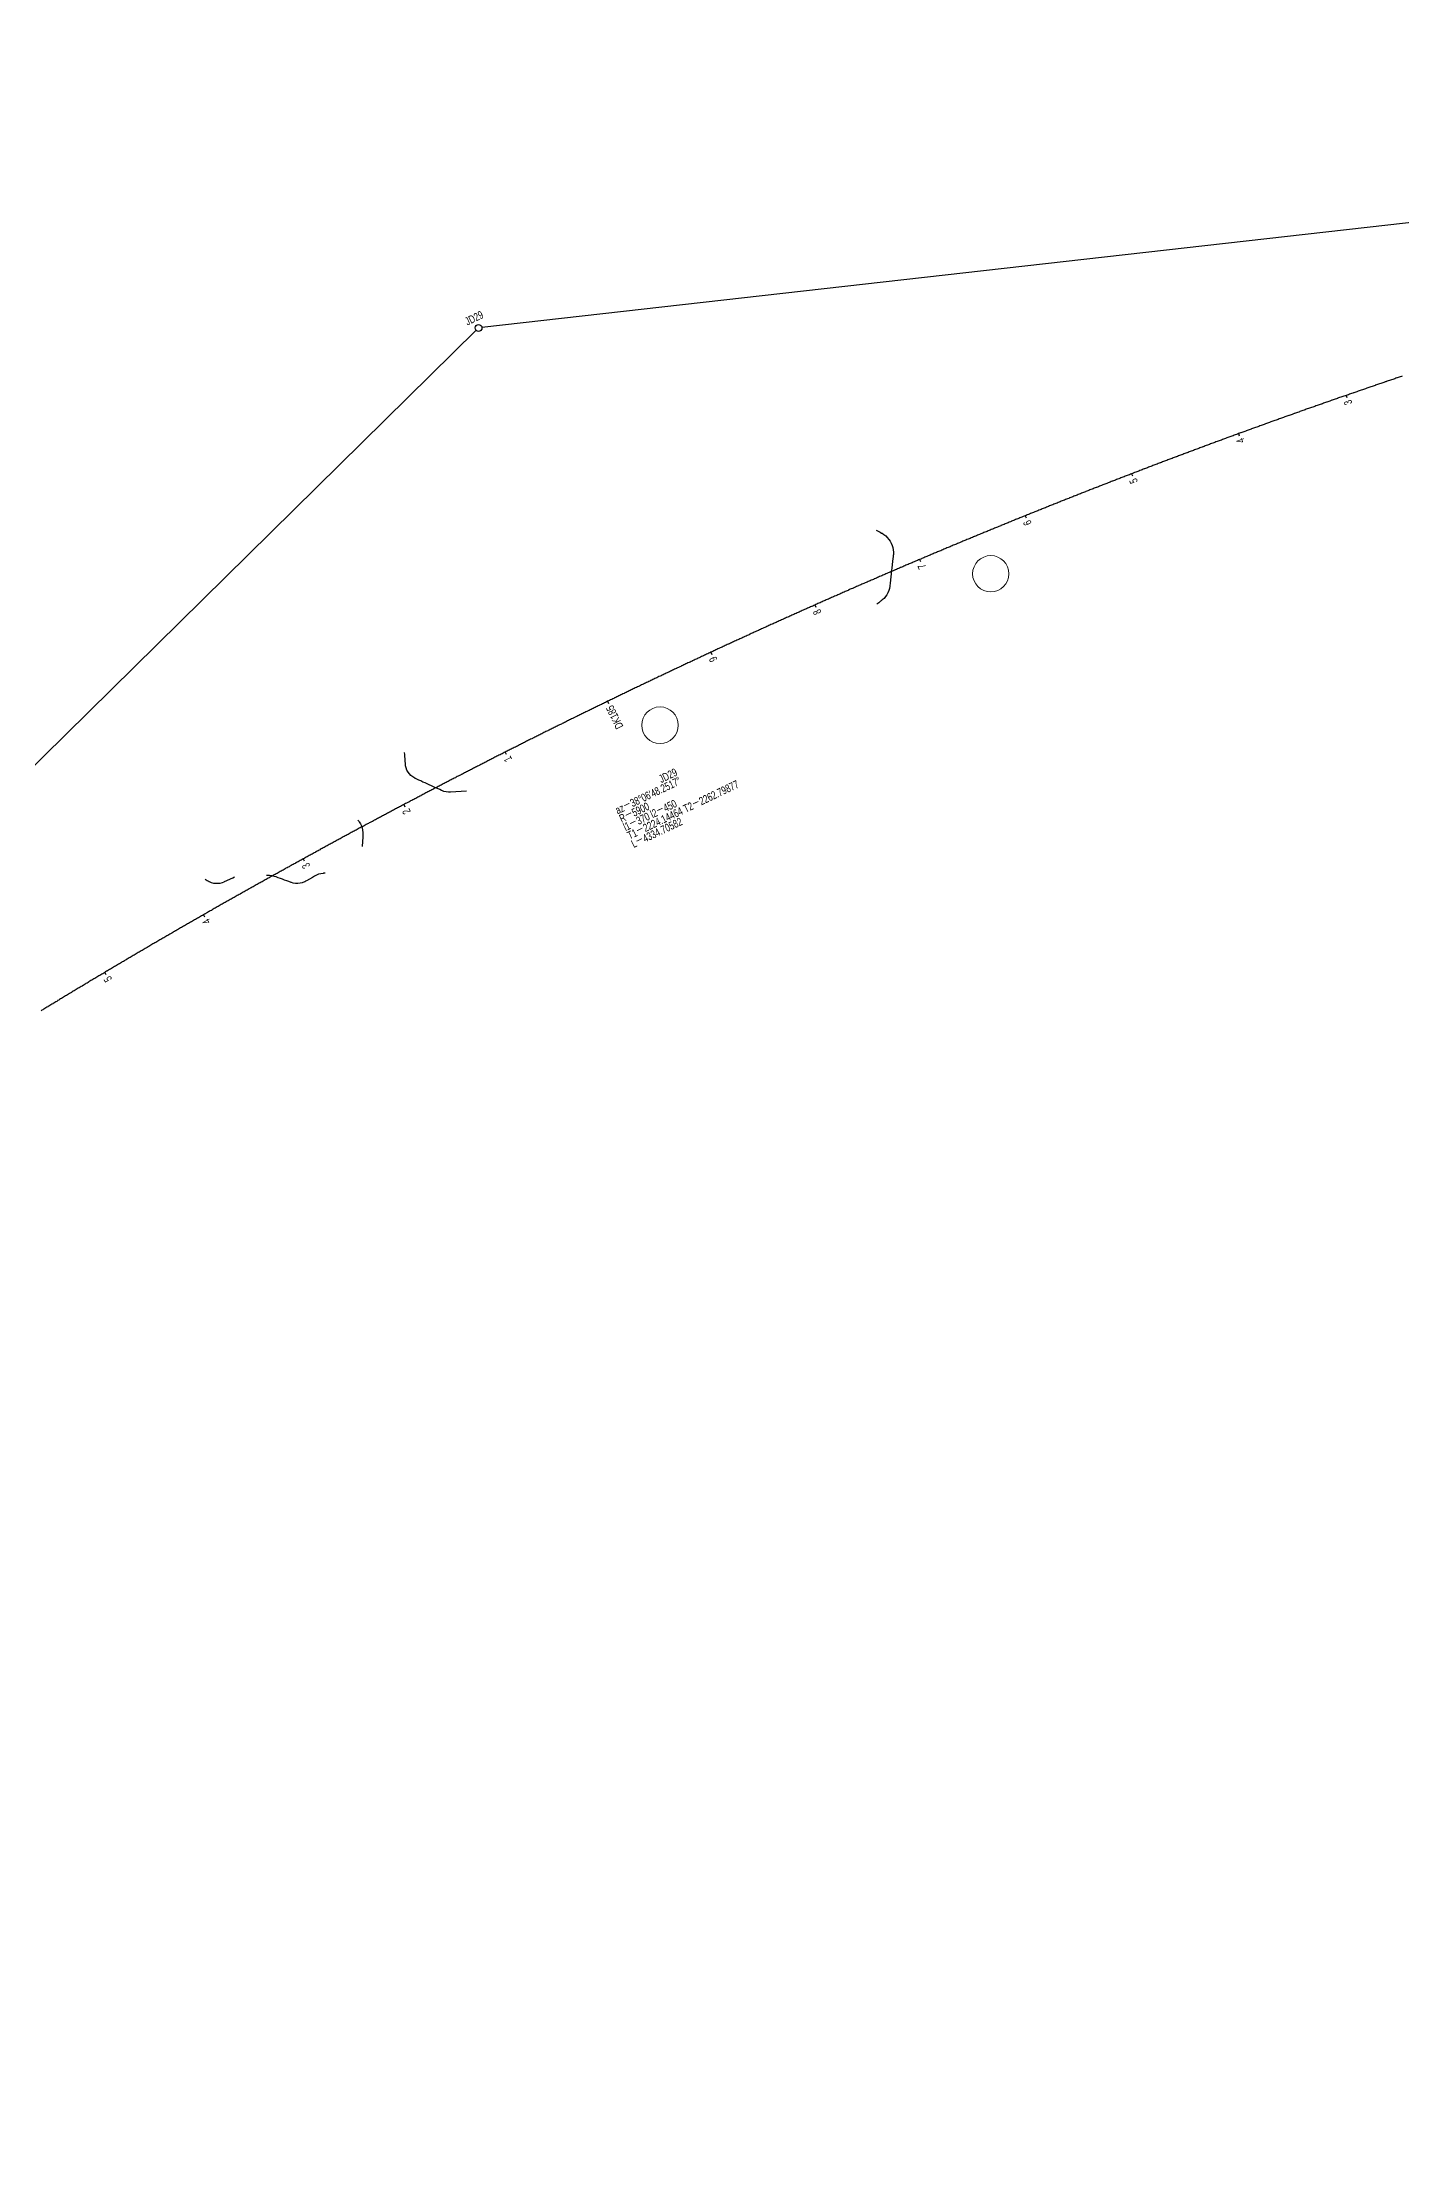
# Model space of a CAD drawing. Header units: millimetres. Extents: x 497834 to 621495, y 3353175 to 3430424.
# Drawn here: x 508692 to 509882, y 3361654 to 3363492 of the extents above; entities that cross this region are included whole.
import ezdxf

# ---------------------------------------------------------------- set-up
doc = ezdxf.new("R2010")
doc.units = ezdxf.units.MM
for name, color, linetype in [('DK改路中线', 7, 'Continuous'), ('dl6', 7, 'Continuous'), ('房屋圆', 7, 'Continuous'), ('沪乍杭打线-0.0-200.8段-施工系转设计系成果-2000坐标系-左线_中线_交点', 7, 'Continuous'), ('沪乍杭打线-0.0-200.8段-施工系转设计系成果-2000坐标系-左线_曲线资料', 7, 'Continuous'), ('沪乍杭打线-0.0-200.8段-施工系转设计系成果-2000坐标系-左线_里程', 7, 'Continuous')]:
    doc.layers.add(name, color=color, linetype=linetype)
doc.styles.add('PM_LC', font='slromans.shx', dxfattribs={"width": 0.75, "bigfont": 'hztxt.shx'})
doc.styles.add('PM_QX', font='slromans.shx', dxfattribs={"width": 0.75, "bigfont": 'hztxt.shx'})

msp = doc.modelspace()

# ---------------------------------------------------------------- linework, layer by layer
at = {"layer": 'DK改路中线', "color": 3, "linetype": 'Continuous', "ltscale": 2, "flags": 128}
for points in [[(509421.7, 3363065.4), (509423.5, 3363064.4), (509425.2, 3363063.5), (509426.6, 3363062.7, -0.301859), (509427, 3363062.5), (509428.6, 3363061.4), (509430.2, 3363060.2), (509431.6, 3363058.7), (509432.9, 3363057.2), (509434, 3363055.6), (509435, 3363053.8), (509435.7, 3363051.9), (509436.3, 3363050), (509436.7, 3363048.1), (509436.9, 3363046.1), (509436.9, 3363044.1), (509436.8, 3363043), (509436.7, 3363042.1), (509436.4, 3363040.1), (509436.2, 3363038.1), (509435.6, 3363032.1), (509435.3, 3363030.2), (509434.7, 3363024.2), (509434.5, 3363022.2), (509434, 3363018.2), (509433.9, 3363017, -0.204952), (509433.8, 3363016.2), (509433.4, 3363014.3), (509432.8, 3363012.4), (509432, 3363010.5), (509431.1, 3363008.8), (509429.9, 3363007.1), (509428.7, 3363005.6), (509427.2, 3363004.2), (509426.2, 3363003.3), (509425.7, 3363003), (509424.1, 3363001.7), (509422.5, 3363000.6)], [(509063.5, 3362836.8), (509049.5, 3362836.1), (509048.6, 3362836.1, -0.119952), (509047.5, 3362836.1), (509045.5, 3362836.3), (509043.6, 3362836.7), (509041.7, 3362837.4), (509041.6, 3362837.5), (509039.9, 3362838.3), (509038, 3362839.1), (509036.2, 3362839.9), (509034.4, 3362840.8), (509032.6, 3362841.6), (509030.8, 3362842.4), (509029, 3362843.3), (509027.1, 3362844.1), (509025.3, 3362844.9), (509023.5, 3362845.8), (509021.7, 3362846.6), (509019.9, 3362847.4), (509018.6, 3362848, -0.275178), (509018.1, 3362848.3), (509016.3, 3362849.3), (509014.8, 3362850.6), (509013.4, 3362852), (509012.2, 3362853.6), (509011.3, 3362855.4), (509010.5, 3362857.2), (509010.1, 3362859.2), (509009.9, 3362860.7), (509009.9, 3362861.2), (509009.7, 3362863.2), (509009.6, 3362865.2), (509009.5, 3362867.2), (509009.3, 3362869.1), (509009.2, 3362870.8)], [(508968.4, 3362811.7), (508968.7, 3362811.2, -0.178499), (508969.5, 3362810.1), (508970.5, 3362808.4), (508971.4, 3362806.6), (508972, 3362804.7), (508972.4, 3362802.7), (508972.7, 3362800.7), (508972.7, 3362798.7), (508972.7, 3362798), (508972.6, 3362796.7), (508972.1, 3362788.8), (508972.1, 3362788.6)], [(508834.6, 3362759.8), (508836.4, 3362758.8), (508837.6, 3362758.1, 0.241289), (508838.1, 3362757.8), (508840, 3362757), (508841.9, 3362756.5), (508843.9, 3362756.3), (508845.9, 3362756.3), (508847.9, 3362756.5), (508849.8, 3362757.1), (508851.2, 3362757.6), (508851.6, 3362757.8), (508858.9, 3362761.2), (508860.3, 3362761.9)], [(508939.8, 3362765.1), (508938.4, 3362765.1, 0.118922), (508937.8, 3362765), (508935.8, 3362764.7), (508933.9, 3362764.2), (508932, 3362763.4), (508931.6, 3362763.1), (508930.3, 3362762.4), (508928.6, 3362761.4), (508923.3, 3362758.4), (508922.6, 3362758.1, -0.217351), (508921.6, 3362757.5), (508919.7, 3362756.8), (508917.8, 3362756.3), (508915.8, 3362756.1), (508913.8, 3362756.2), (508911.8, 3362756.5), (508910.2, 3362757), (508909.9, 3362757.1), (508908, 3362757.8), (508906.1, 3362758.4), (508904.2, 3362759.1), (508902.4, 3362759.8), (508900.5, 3362760.4), (508898.6, 3362761.1), (508896.7, 3362761.8), (508895.2, 3362762.3, 0.094842), (508894.8, 3362762.4), (508892.9, 3362762.9), (508890.9, 3362763.1), (508889.6, 3362763.1), (508888.9, 3362763.1), (508888.4, 3362763.1)]]:
    msp.add_lwpolyline(points, format="xyb", dxfattribs=at)
at = {"layer": 'dl6', "color": 3, "linetype": 'Continuous', "ltscale": 2, "flags": 128}
msp.add_lwpolyline([(509882.2, 3363200), (509881.4, 3363199.7), (509880.4, 3363199.3), (509879.5, 3363199), (509878.5, 3363198.7), (509877.6, 3363198.4), (509877.5, 3363198.4), (509876.6, 3363198.1), (509875.7, 3363197.7), (509874.7, 3363197.4), (509873.8, 3363197.1), (509872.8, 3363196.8), (509872.8, 3363196.8), (509871.9, 3363196.5), (509870.9, 3363196.1), (509870, 3363195.8), (509869, 3363195.5), (509868.1, 3363195.2), (509868, 3363195.1), (509867.1, 3363194.9), (509866.2, 3363194.5), (509865.3, 3363194.2), (509864.3, 3363193.9), (509863.4, 3363193.6), (509863.3, 3363193.5), (509862.4, 3363193.2), (509861.5, 3363192.9), (509860.5, 3363192.6), (509859.6, 3363192.3), (509858.6, 3363192), (509858.6, 3363191.9), (509857.7, 3363191.6), (509856.7, 3363191.3), (509855.8, 3363191), (509854.8, 3363190.7), (509853.9, 3363190.3), (509853.8, 3363190.3), (509852.9, 3363190), (509852, 3363189.7), (509851.1, 3363189.4), (509850.1, 3363189), (509849.2, 3363188.7), (509849.1, 3363188.7), (509848.2, 3363188.4), (509847.3, 3363188.1), (509846.3, 3363187.7), (509845.4, 3363187.4), (509844.4, 3363187.1), (509844.4, 3363187.1), (509843.5, 3363186.8), (509842.5, 3363186.4), (509841.6, 3363186.1), (509840.7, 3363185.8), (509839.7, 3363185.5), (509839.6, 3363185.4), (509838.8, 3363185.1), (509837.8, 3363184.8), (509836.9, 3363184.5), (509835.9, 3363184.2), (509835, 3363183.8), (509834.9, 3363183.8), (509834, 3363183.5), (509833.1, 3363183.2), (509832.1, 3363182.8), (509831.2, 3363182.5), (509830.3, 3363182.2), (509830.2, 3363182.2), (509829.3, 3363181.9), (509828.4, 3363181.5), (509827.4, 3363181.2), (509826.5, 3363180.9), (509825.5, 3363180.6), (509825.5, 3363180.5), (509824.6, 3363180.2), (509823.6, 3363179.9), (509822.7, 3363179.6), (509821.8, 3363179.2), (509820.8, 3363178.9), (509820.7, 3363178.9), (509819.9, 3363178.6), (509818.9, 3363178.2), (509818, 3363177.9), (509817, 3363177.6), (509816.1, 3363177.3), (509816, 3363177.2), (509815.1, 3363176.9), (509814.2, 3363176.6), (509813.3, 3363176.3), (509812.3, 3363175.9), (509811.4, 3363175.6), (509811.3, 3363175.6), (509810.4, 3363175.3), (509809.5, 3363174.9), (509808.5, 3363174.6), (509807.6, 3363174.3), (509806.7, 3363173.9), (509806.6, 3363173.9), (509805.7, 3363173.6), (509804.8, 3363173.3), (509803.8, 3363173), (509802.9, 3363172.6), (509801.9, 3363172.3), (509801.9, 3363172.3), (509801, 3363172), (509800.1, 3363171.6), (509799.1, 3363171.3), (509798.2, 3363171), (509797.2, 3363170.6), (509797.2, 3363170.6), (509796.3, 3363170.3), (509795.3, 3363170), (509794.4, 3363169.6), (509793.5, 3363169.3), (509792.5, 3363169), (509792.4, 3363168.9), (509791.6, 3363168.6), (509790.6, 3363168.3), (509789.7, 3363168), (509788.7, 3363167.6), (509787.8, 3363167.3), (509787.7, 3363167.3), (509786.9, 3363166.9), (509785.9, 3363166.6), (509785, 3363166.3), (509784, 3363165.9), (509783.1, 3363165.6), (509783, 3363165.6), (509782.1, 3363165.3), (509781.2, 3363164.9), (509780.3, 3363164.6), (509779.3, 3363164.3), (509778.4, 3363163.9), (509778.3, 3363163.9), (509777.4, 3363163.6), (509776.5, 3363163.3), (509775.6, 3363162.9), (509774.6, 3363162.6), (509773.7, 3363162.2), (509773.6, 3363162.2), (509772.7, 3363161.9), (509771.8, 3363161.6), (509770.8, 3363161.2), (509769.9, 3363160.9), (509769, 3363160.6), (509768.9, 3363160.5), (509768, 3363160.2), (509767.1, 3363159.9), (509766.1, 3363159.5), (509765.2, 3363159.2), (509764.3, 3363158.9), (509764.2, 3363158.8), (509763.3, 3363158.5), (509762.4, 3363158.2), (509761.4, 3363157.8), (509760.5, 3363157.5), (509759.6, 3363157.2), (509759.5, 3363157.1), (509758.6, 3363156.8), (509757.7, 3363156.5), (509756.7, 3363156.1), (509755.8, 3363155.8), (509754.9, 3363155.5), (509754.8, 3363155.4), (509753.9, 3363155.1), (509753, 3363154.8), (509752, 3363154.4), (509751.1, 3363154.1), (509750.2, 3363153.8), (509750.1, 3363153.7), (509749.2, 3363153.4), (509748.3, 3363153.1), (509747.3, 3363152.7), (509746.4, 3363152.4), (509745.5, 3363152.1), (509745.4, 3363152), (509744.5, 3363151.7), (509743.6, 3363151.4), (509742.6, 3363151), (509741.7, 3363150.7), (509740.8, 3363150.3), (509740.7, 3363150.3), (509739.8, 3363150), (509738.9, 3363149.7), (509737.9, 3363149.3), (509737, 3363149), (509736.1, 3363148.6), (509736, 3363148.6), (509735.1, 3363148.3), (509734.2, 3363147.9), (509733.2, 3363147.6), (509732.3, 3363147.2), (509731.4, 3363146.9), (509731.3, 3363146.9), (509730.4, 3363146.6), (509729.5, 3363146.2), (509728.6, 3363145.9), (509727.6, 3363145.5), (509726.7, 3363145.2), (509726.6, 3363145.2), (509725.7, 3363144.8), (509724.8, 3363144.5), (509723.9, 3363144.1), (509722.9, 3363143.8), (509722, 3363143.4), (509721.9, 3363143.4), (509721, 3363143.1), (509720.1, 3363142.8), (509719.2, 3363142.4), (509718.2, 3363142.1), (509717.3, 3363141.7), (509717.2, 3363141.7), (509716.4, 3363141.4), (509715.4, 3363141), (509714.5, 3363140.7), (509713.5, 3363140.3), (509712.6, 3363140), (509712.5, 3363140), (509711.7, 3363139.6), (509710.7, 3363139.3), (509709.8, 3363138.9), (509708.9, 3363138.6), (509707.9, 3363138.2), (509707.8, 3363138.2), (509707, 3363137.9), (509706, 3363137.5), (509705.1, 3363137.2), (509704.2, 3363136.8), (509703.2, 3363136.5), (509703.2, 3363136.5), (509702.3, 3363136.1), (509701.4, 3363135.8), (509700.4, 3363135.4), (509699.5, 3363135.1), (509698.5, 3363134.7), (509698.5, 3363134.7), (509697.6, 3363134.4), (509696.7, 3363134), (509695.7, 3363133.7), (509694.8, 3363133.3), (509693.9, 3363133), (509693.8, 3363133), (509692.9, 3363132.6), (509692, 3363132.3), (509691.1, 3363131.9), (509690.1, 3363131.6), (509689.2, 3363131.2), (509689.1, 3363131.2), (509688.2, 3363130.9), (509687.3, 3363130.5), (509686.4, 3363130.2), (509685.4, 3363129.8), (509684.5, 3363129.5), (509684.4, 3363129.5), (509683.6, 3363129.1), (509682.6, 3363128.8), (509681.7, 3363128.4), (509680.8, 3363128.1), (509679.8, 3363127.7), (509679.8, 3363127.7), (509678.9, 3363127.4), (509678, 3363127), (509677, 3363126.7), (509676.1, 3363126.3), (509675.1, 3363125.9), (509675.1, 3363125.9), (509674.2, 3363125.6), (509673.3, 3363125.2), (509672.3, 3363124.9), (509671.4, 3363124.5), (509670.5, 3363124.2), (509670.4, 3363124.1), (509669.5, 3363123.8), (509668.6, 3363123.5), (509667.7, 3363123.1), (509666.7, 3363122.8), (509665.8, 3363122.4), (509665.7, 3363122.4), (509664.9, 3363122), (509663.9, 3363121.7), (509663, 3363121.3), (509662.1, 3363121), (509661.1, 3363120.6), (509661.1, 3363120.6), (509660.2, 3363120.3), (509659.3, 3363119.9), (509658.3, 3363119.5), (509657.4, 3363119.2), (509656.5, 3363118.8), (509656.4, 3363118.8), (509655.5, 3363118.5), (509654.6, 3363118.1), (509653.7, 3363117.8), (509652.7, 3363117.4), (509651.8, 3363117), (509651.7, 3363117), (509650.8, 3363116.7), (509649.9, 3363116.3), (509649, 3363116), (509648, 3363115.6), (509647.1, 3363115.3), (509647, 3363115.2), (509646.2, 3363114.9), (509645.2, 3363114.5), (509644.3, 3363114.2), (509643.4, 3363113.8), (509642.4, 3363113.5), (509642.4, 3363113.4), (509641.5, 3363113.1), (509640.6, 3363112.7), (509639.6, 3363112.4), (509638.7, 3363112), (509637.8, 3363111.7), (509637.7, 3363111.6), (509636.9, 3363111.3), (509635.9, 3363110.9), (509635, 3363110.6), (509634.1, 3363110.2), (509633.1, 3363109.9), (509633.1, 3363109.8), (509632.2, 3363109.5), (509631.3, 3363109.1), (509630.3, 3363108.8), (509629.4, 3363108.4), (509628.5, 3363108), (509628.4, 3363108), (509627.5, 3363107.7), (509626.6, 3363107.3), (509625.7, 3363107), (509624.7, 3363106.6), (509623.8, 3363106.2), (509623.7, 3363106.2), (509622.9, 3363105.9), (509621.9, 3363105.5), (509621, 3363105.1), (509620.1, 3363104.8), (509619.1, 3363104.4), (509619.1, 3363104.4), (509618.2, 3363104.1), (509617.3, 3363103.7), (509616.3, 3363103.3), (509615.4, 3363103), (509614.5, 3363102.6), (509614.4, 3363102.6), (509613.6, 3363102.2), (509612.6, 3363101.9), (509611.7, 3363101.5), (509610.8, 3363101.1), (509609.8, 3363100.8), (509609.8, 3363100.8), (509608.9, 3363100.4), (509608, 3363100), (509607, 3363099.7), (509606.1, 3363099.3), (509605.2, 3363099), (509605.1, 3363098.9), (509604.2, 3363098.6), (509603.3, 3363098.2), (509602.4, 3363097.9), (509601.5, 3363097.5), (509600.5, 3363097.1), (509600.5, 3363097.1), (509599.6, 3363096.8), (509598.7, 3363096.4), (509597.7, 3363096), (509596.8, 3363095.7), (509595.9, 3363095.3), (509595.8, 3363095.3), (509594.9, 3363094.9), (509594, 3363094.5), (509593.1, 3363094.2), (509592.1, 3363093.8), (509591.2, 3363093.4), (509591.1, 3363093.4), (509590.3, 3363093.1), (509589.4, 3363092.7), (509588.4, 3363092.3), (509587.5, 3363092), (509586.6, 3363091.6), (509586.5, 3363091.6), (509585.6, 3363091.2), (509584.7, 3363090.9), (509583.8, 3363090.5), (509582.9, 3363090.1), (509581.9, 3363089.8), (509581.9, 3363089.7), (509581, 3363089.4), (509580.1, 3363089), (509579.1, 3363088.6), (509578.2, 3363088.3), (509577.3, 3363087.9), (509577.2, 3363087.9), (509576.4, 3363087.5), (509575.4, 3363087.2), (509574.5, 3363086.8), (509573.6, 3363086.4), (509572.6, 3363086), (509572.6, 3363086), (509571.7, 3363085.7), (509570.8, 3363085.3), (509569.9, 3363084.9), (509568.9, 3363084.6), (509568, 3363084.2), (509567.9, 3363084.2), (509567.1, 3363083.8), (509566.1, 3363083.4), (509565.2, 3363083.1), (509564.3, 3363082.7), (509563.4, 3363082.3), (509563.3, 3363082.3), (509562.4, 3363082), (509561.5, 3363081.6), (509560.6, 3363081.2), (509559.6, 3363080.8), (509558.7, 3363080.5), (509558.6, 3363080.4), (509557.8, 3363080.1), (509556.9, 3363079.7), (509555.9, 3363079.3), (509555, 3363079), (509554.1, 3363078.6), (509554, 3363078.6), (509553.2, 3363078.2), (509552.2, 3363077.8), (509551.3, 3363077.5), (509550.4, 3363077.1), (509549.4, 3363076.7), (509549.4, 3363076.7), (509548.5, 3363076.3), (509547.6, 3363076), (509546.7, 3363075.6), (509545.7, 3363075.2), (509544.8, 3363074.8), (509544.7, 3363074.8), (509543.9, 3363074.5), (509543, 3363074.1), (509542, 3363073.7), (509541.1, 3363073.3), (509540.2, 3363073), (509540.1, 3363072.9), (509539.3, 3363072.6), (509538.3, 3363072.2), (509537.4, 3363071.8), (509536.5, 3363071.4), (509535.5, 3363071.1), (509535.5, 3363071), (509534.6, 3363070.7), (509533.7, 3363070.3), (509532.8, 3363069.9), (509531.8, 3363069.6), (509530.9, 3363069.2), (509530.9, 3363069.1), (509530, 3363068.8), (509529.1, 3363068.4), (509528.1, 3363068), (509527.2, 3363067.7), (509526.3, 3363067.3), (509526.2, 3363067.3), (509525.4, 3363066.9), (509524.4, 3363066.5), (509523.5, 3363066.1), (509522.6, 3363065.8), (509521.7, 3363065.4), (509521.6, 3363065.4), (509520.7, 3363065), (509519.8, 3363064.6), (509518.9, 3363064.2), (509518, 3363063.9), (509517, 3363063.5), (509517, 3363063.5), (509516.1, 3363063.1), (509515.2, 3363062.7), (509514.3, 3363062.3), (509513.3, 3363062), (509512.4, 3363061.6), (509512.4, 3363061.5), (509511.5, 3363061.2), (509510.6, 3363060.8), (509509.6, 3363060.4), (509508.7, 3363060), (509507.8, 3363059.7), (509507.7, 3363059.6), (509506.9, 3363059.3), (509506, 3363058.9), (509505, 3363058.5), (509504.1, 3363058.1), (509503.2, 3363057.8), (509503.1, 3363057.7), (509502.3, 3363057.4), (509501.3, 3363057), (509500.4, 3363056.6), (509499.5, 3363056.2), (509498.6, 3363055.8), (509498.5, 3363055.8), (509497.6, 3363055.5), (509496.7, 3363055.1), (509495.8, 3363054.7), (509494.9, 3363054.3), (509493.9, 3363053.9), (509493.9, 3363053.9), (509493, 3363053.5), (509492.1, 3363053.1), (509491.2, 3363052.8), (509490.3, 3363052.4), (509489.3, 3363052), (509489.3, 3363052), (509488.4, 3363051.6), (509487.5, 3363051.2), (509486.6, 3363050.8), (509485.6, 3363050.4), (509484.7, 3363050.1), (509484.7, 3363050), (509483.8, 3363049.7), (509482.9, 3363049.3), (509482, 3363048.9), (509481, 3363048.5), (509480.1, 3363048.1), (509480, 3363048.1), (509479.2, 3363047.7), (509478.3, 3363047.3), (509477.3, 3363047), (509476.4, 3363046.6), (509475.5, 3363046.2), (509475.4, 3363046.2), (509474.6, 3363045.8), (509473.7, 3363045.4), (509472.7, 3363045), (509471.8, 3363044.6), (509470.9, 3363044.2), (509470.8, 3363044.2), (509470, 3363043.9), (509469, 3363043.5), (509468.1, 3363043.1), (509467.2, 3363042.7), (509466.3, 3363042.3), (509466.2, 3363042.3), (509465.4, 3363041.9), (509464.4, 3363041.5), (509463.5, 3363041.1), (509462.6, 3363040.7), (509461.7, 3363040.4), (509461.6, 3363040.3), (509460.8, 3363040), (509459.8, 3363039.6), (509458.9, 3363039.2), (509458, 3363038.8), (509457.1, 3363038.4), (509457, 3363038.4), (509456.2, 3363038), (509455.2, 3363037.6), (509454.3, 3363037.2), (509453.4, 3363036.8), (509452.5, 3363036.4), (509452.4, 3363036.4), (509451.6, 3363036.1), (509450.6, 3363035.7), (509449.7, 3363035.3), (509448.8, 3363034.9), (509447.9, 3363034.5), (509447.8, 3363034.5), (509447, 3363034.1), (509446, 3363033.7), (509445.1, 3363033.3), (509444.2, 3363032.9), (509443.3, 3363032.5), (509443.2, 3363032.5), (509442.4, 3363032.1), (509441.4, 3363031.7), (509440.5, 3363031.3), (509439.6, 3363030.9), (509438.7, 3363030.5), (509438.6, 3363030.5), (509437.8, 3363030.2), (509436.8, 3363029.8), (509435.9, 3363029.4), (509435, 3363029), (509434.1, 3363028.6), (509434, 3363028.5), (509433.2, 3363028.2), (509432.3, 3363027.8), (509431.3, 3363027.4), (509430.4, 3363027), (509429.5, 3363026.6), (509429.4, 3363026.6), (509428.6, 3363026.2), (509427.7, 3363025.8), (509426.7, 3363025.4), (509425.8, 3363025), (509424.9, 3363024.6), (509424.8, 3363024.6), (509424, 3363024.2), (509423.1, 3363023.8), (509422.2, 3363023.4), (509421.2, 3363023), (509420.3, 3363022.6), (509420.2, 3363022.6), (509419.4, 3363022.2), (509418.5, 3363021.8), (509417.6, 3363021.4), (509416.6, 3363021), (509415.7, 3363020.6), (509415.7, 3363020.6), (509414.8, 3363020.2), (509413.9, 3363019.9), (509413, 3363019.5), (509412.1, 3363019.1), (509411.1, 3363018.7), (509411.1, 3363018.6), (509410.2, 3363018.3), (509409.3, 3363017.9), (509408.4, 3363017.5), (509407.5, 3363017.1), (509406.6, 3363016.7), (509406.5, 3363016.6), (509405.6, 3363016.3), (509404.7, 3363015.9), (509403.8, 3363015.5), (509402.9, 3363015.1), (509402, 3363014.7), (509401.9, 3363014.6), (509401.1, 3363014.3), (509400.1, 3363013.9), (509399.2, 3363013.5), (509398.3, 3363013.1), (509397.4, 3363012.7), (509397.3, 3363012.6), (509396.5, 3363012.3), (509395.6, 3363011.9), (509394.6, 3363011.5), (509393.7, 3363011.1), (509392.8, 3363010.6), (509392.7, 3363010.6), (509391.9, 3363010.2), (509391, 3363009.8), (509390.1, 3363009.4), (509389.2, 3363009), (509388.2, 3363008.6), (509388.2, 3363008.6), (509387.3, 3363008.2), (509386.4, 3363007.8), (509385.5, 3363007.4), (509384.6, 3363007), (509383.7, 3363006.6), (509383.6, 3363006.6), (509382.7, 3363006.2), (509381.8, 3363005.8), (509380.9, 3363005.4), (509380, 3363005), (509379.1, 3363004.6), (509379, 3363004.6), (509378.2, 3363004.2), (509377.3, 3363003.8), (509376.3, 3363003.4), (509375.4, 3363003), (509374.5, 3363002.6), (509374.4, 3363002.6), (509373.6, 3363002.2), (509372.7, 3363001.8), (509371.8, 3363001.4), (509370.9, 3363001), (509369.9, 3363000.6), (509369.9, 3363000.5), (509369, 3363000.1), (509368.1, 3362999.7), (509367.2, 3362999.3), (509366.3, 3362998.9), (509365.4, 3362998.5), (509365.3, 3362998.5), (509364.5, 3362998.1), (509363.5, 3362997.7), (509362.6, 3362997.3), (509361.7, 3362996.9), (509360.8, 3362996.5), (509360.7, 3362996.5), (509359.9, 3362996.1), (509359, 3362995.7), (509358.1, 3362995.3), (509357.2, 3362994.9), (509356.2, 3362994.5), (509356.2, 3362994.4), (509355.3, 3362994), (509354.4, 3362993.6), (509353.5, 3362993.2), (509352.6, 3362992.8), (509351.7, 3362992.4), (509351.6, 3362992.4), (509350.8, 3362992), (509349.9, 3362991.6), (509348.9, 3362991.2), (509348, 3362990.8), (509347.1, 3362990.4), (509347, 3362990.3), (509346.2, 3362990), (509345.3, 3362989.5), (509344.4, 3362989.1), (509343.5, 3362988.7), (509342.6, 3362988.3), (509342.5, 3362988.3), (509341.6, 3362987.9), (509340.7, 3362987.5), (509339.8, 3362987.1), (509338.9, 3362986.7), (509338, 3362986.3), (509337.9, 3362986.2), (509337.1, 3362985.8), (509336.2, 3362985.4), (509335.3, 3362985), (509334.3, 3362984.6), (509333.4, 3362984.2), (509333.4, 3362984.2), (509332.5, 3362983.8), (509331.6, 3362983.4), (509330.7, 3362983), (509329.8, 3362982.6), (509328.9, 3362982.1), (509328.8, 3362982.1), (509328, 3362981.7), (509327.1, 3362981.3), (509326.2, 3362980.9), (509325.2, 3362980.5), (509324.3, 3362980.1), (509324.3, 3362980), (509323.4, 3362979.7), (509322.5, 3362979.2), (509321.6, 3362978.8), (509320.7, 3362978.4), (509319.8, 3362978), (509319.7, 3362978), (509318.9, 3362977.6), (509318, 3362977.2), (509317, 3362976.8), (509316.1, 3362976.3), (509315.2, 3362975.9), (509315.2, 3362975.9), (509314.3, 3362975.5), (509313.4, 3362975.1), (509312.5, 3362974.7), (509311.6, 3362974.3), (509310.7, 3362973.9), (509310.6, 3362973.8), (509309.8, 3362973.4), (509308.9, 3362973), (509308, 3362972.6), (509307, 3362972.2), (509306.1, 3362971.8), (509306.1, 3362971.7), (509305.2, 3362971.4), (509304.3, 3362970.9), (509303.4, 3362970.5), (509302.5, 3362970.1), (509301.6, 3362969.7), (509301.5, 3362969.7), (509300.7, 3362969.3), (509299.8, 3362968.9), (509298.9, 3362968.4), (509298, 3362968), (509297, 3362967.6), (509297, 3362967.6), (509296.1, 3362967.2), (509295.2, 3362966.8), (509294.3, 3362966.3), (509293.4, 3362965.9), (509292.5, 3362965.5), (509292.4, 3362965.5), (509291.6, 3362965.1), (509290.7, 3362964.7), (509289.8, 3362964.3), (509288.9, 3362963.8), (509288, 3362963.4), (509287.9, 3362963.4), (509287.1, 3362963), (509286.2, 3362962.6), (509285.2, 3362962.2), (509284.3, 3362961.7), (509283.4, 3362961.3), (509283.4, 3362961.3), (509282.5, 3362960.9), (509281.6, 3362960.5), (509280.7, 3362960), (509279.8, 3362959.6), (509278.9, 3362959.2), (509278.8, 3362959.2), (509278, 3362958.8), (509277.1, 3362958.4), (509276.2, 3362957.9), (509275.3, 3362957.5), (509274.4, 3362957.1), (509274.3, 3362957.1), (509273.5, 3362956.7), (509272.5, 3362956.3), (509271.6, 3362955.8), (509270.7, 3362955.4), (509269.8, 3362955), (509269.8, 3362955), (509268.9, 3362954.6), (509268, 3362954.1), (509267.1, 3362953.7), (509266.2, 3362953.3), (509265.3, 3362952.9), (509265.2, 3362952.8), (509264.4, 3362952.4), (509263.5, 3362952), (509262.6, 3362951.6), (509261.7, 3362951.2), (509260.8, 3362950.8), (509260.7, 3362950.7), (509259.9, 3362950.3), (509259, 3362949.9), (509258.1, 3362949.5), (509257.1, 3362949.1), (509256.2, 3362948.6), (509256.2, 3362948.6), (509255.3, 3362948.2), (509254.4, 3362947.8), (509253.5, 3362947.4), (509252.6, 3362946.9), (509251.7, 3362946.5), (509251.6, 3362946.5), (509250.8, 3362946.1), (509249.9, 3362945.7), (509249, 3362945.2), (509248.1, 3362944.8), (509247.2, 3362944.4), (509247.1, 3362944.3), (509246.3, 3362943.9), (509245.4, 3362943.5), (509244.5, 3362943.1), (509243.6, 3362942.7), (509242.7, 3362942.2), (509242.6, 3362942.2), (509241.8, 3362941.8), (509240.9, 3362941.4), (509240, 3362941), (509239.1, 3362940.5), (509238.2, 3362940.1), (509238.1, 3362940.1), (509237.2, 3362939.7), (509236.3, 3362939.2), (509235.4, 3362938.8), (509234.5, 3362938.4), (509233.6, 3362938), (509233.6, 3362937.9), (509232.7, 3362937.5), (509231.8, 3362937.1), (509230.9, 3362936.7), (509230, 3362936.2), (509229.1, 3362935.8), (509229, 3362935.8), (509228.2, 3362935.4), (509227.3, 3362935), (509226.4, 3362934.5), (509225.5, 3362934.1), (509224.6, 3362933.7), (509224.5, 3362933.6), (509223.7, 3362933.2), (509222.8, 3362932.8), (509221.9, 3362932.4), (509221, 3362931.9), (509220.1, 3362931.5), (509220, 3362931.5), (509219.2, 3362931.1), (509218.3, 3362930.6), (509217.4, 3362930.2), (509216.5, 3362929.8), (509215.6, 3362929.4), (509215.5, 3362929.3), (509214.7, 3362928.9), (509213.8, 3362928.5), (509212.9, 3362928.1), (509212, 3362927.6), (509211.1, 3362927.2), (509211, 3362927.2), (509210.2, 3362926.8), (509209.3, 3362926.3), (509208.4, 3362925.9), (509207.5, 3362925.5), (509206.6, 3362925), (509206.5, 3362925), (509205.7, 3362924.6), (509204.8, 3362924.2), (509203.9, 3362923.7), (509203, 3362923.3), (509202.1, 3362922.9), (509202, 3362922.8), (509201.2, 3362922.4), (509200.3, 3362922), (509199.4, 3362921.6), (509198.5, 3362921.1), (509197.6, 3362920.7), (509197.5, 3362920.6), (509196.7, 3362920.2), (509195.8, 3362919.8), (509194.9, 3362919.4), (509194, 3362918.9), (509193.1, 3362918.5), (509193, 3362918.5), (509192.2, 3362918.1), (509191.3, 3362917.6), (509190.4, 3362917.2), (509189.5, 3362916.8), (509188.6, 3362916.3), (509188.5, 3362916.3), (509187.7, 3362915.9), (509186.8, 3362915.5), (509185.9, 3362915), (509185, 3362914.6), (509184.1, 3362914.1), (509184, 3362914.1), (509183.2, 3362913.7), (509182.3, 3362913.3), (509181.4, 3362912.8), (509180.5, 3362912.4), (509179.6, 3362912), (509179.5, 3362911.9), (509178.7, 3362911.5), (509177.8, 3362911.1), (509176.9, 3362910.6), (509176, 3362910.2), (509175.1, 3362909.8), (509175, 3362909.7), (509174.2, 3362909.3), (509173.3, 3362908.9), (509172.4, 3362908.4), (509171.5, 3362908), (509170.6, 3362907.6), (509170.5, 3362907.5), (509169.7, 3362907.1), (509168.8, 3362906.7), (509167.9, 3362906.2), (509167, 3362905.8), (509166.1, 3362905.4), (509166, 3362905.3), (509165.2, 3362904.9), (509164.3, 3362904.5), (509163.4, 3362904), (509162.5, 3362903.6), (509161.6, 3362903.2), (509161.5, 3362903.1), (509160.7, 3362902.7), (509159.8, 3362902.3), (509158.9, 3362901.8), (509158, 3362901.4), (509157.1, 3362901), (509157, 3362900.9), (509156.2, 3362900.5), (509155.3, 3362900.1), (509154.4, 3362899.6), (509153.5, 3362899.2), (509152.6, 3362898.7), (509152.6, 3362898.7), (509151.7, 3362898.3), (509150.8, 3362897.9), (509149.9, 3362897.4), (509149, 3362897), (509148.1, 3362896.5), (509148.1, 3362896.5), (509147.2, 3362896.1), (509146.4, 3362895.6), (509145.5, 3362895.2), (509144.6, 3362894.8), (509143.7, 3362894.3), (509143.6, 3362894.3), (509142.8, 3362893.9), (509141.9, 3362893.4), (509141, 3362893), (509140.1, 3362892.5), (509139.2, 3362892.1), (509139.1, 3362892.1), (509138.3, 3362891.6), (509137.4, 3362891.2), (509136.5, 3362890.8), (509135.6, 3362890.3), (509134.7, 3362889.9), (509134.6, 3362889.8), (509133.8, 3362889.4), (509132.9, 3362889), (509132, 3362888.5), (509131.1, 3362888.1), (509130.2, 3362887.6), (509130.2, 3362887.6), (509129.3, 3362887.2), (509128.4, 3362886.7), (509127.5, 3362886.3), (509126.7, 3362885.8), (509125.8, 3362885.4), (509125.7, 3362885.4), (509124.9, 3362885), (509124, 3362884.5), (509123.1, 3362884.1), (509122.2, 3362883.6), (509121.3, 3362883.2), (509121.2, 3362883.1), (509120.4, 3362882.7), (509119.5, 3362882.3), (509118.6, 3362881.8), (509117.7, 3362881.4), (509116.8, 3362880.9), (509116.8, 3362880.9), (509115.9, 3362880.5), (509115, 3362880), (509114.1, 3362879.6), (509113.2, 3362879.1), (509112.3, 3362878.7), (509112.3, 3362878.6), (509111.5, 3362878.2), (509110.6, 3362877.8), (509109.7, 3362877.3), (509108.8, 3362876.9), (509107.9, 3362876.4), (509107.8, 3362876.4), (509107, 3362876), (509106.1, 3362875.5), (509105.2, 3362875.1), (509104.3, 3362874.6), (509103.4, 3362874.2), (509103.4, 3362874.1), (509102.5, 3362873.7), (509101.6, 3362873.3), (509100.7, 3362872.8), (509099.9, 3362872.4), (509099, 3362871.9), (509098.9, 3362871.9), (509098.1, 3362871.5), (509097.2, 3362871), (509096.3, 3362870.6), (509095.4, 3362870.1), (509094.5, 3362869.7), (509094.4, 3362869.6), (509093.6, 3362869.2), (509092.7, 3362868.7), (509091.8, 3362868.3), (509090.9, 3362867.8), (509090, 3362867.4), (509090, 3362867.4), (509089.1, 3362866.9), (509088.3, 3362866.5), (509087.4, 3362866), (509086.5, 3362865.6), (509085.6, 3362865.1), (509085.5, 3362865.1), (509084.7, 3362864.7), (509083.8, 3362864.2), (509082.9, 3362863.8), (509082, 3362863.3), (509081.1, 3362862.9), (509081.1, 3362862.8), (509080.2, 3362862.4), (509079.3, 3362861.9), (509078.5, 3362861.5), (509077.6, 3362861), (509076.7, 3362860.6), (509076.6, 3362860.5), (509075.8, 3362860.1), (509074.9, 3362859.7), (509074, 3362859.2), (509073.1, 3362858.8), (509072.2, 3362858.3), (509072.2, 3362858.3), (509071.3, 3362857.8), (509070.4, 3362857.4), (509069.6, 3362856.9), (509068.7, 3362856.5), (509067.8, 3362856), (509067.7, 3362856), (509066.9, 3362855.6), (509066, 3362855.1), (509065.1, 3362854.6), (509064.2, 3362854.2), (509063.3, 3362853.7), (509063.3, 3362853.7), (509062.4, 3362853.3), (509061.6, 3362852.8), (509060.7, 3362852.4), (509059.8, 3362851.9), (509058.9, 3362851.4), (509058.8, 3362851.4), (509058, 3362851), (509057.1, 3362850.5), (509056.2, 3362850.1), (509055.3, 3362849.6), (509054.4, 3362849.1), (509054.4, 3362849.1), (509053.6, 3362848.7), (509052.7, 3362848.2), (509051.8, 3362847.8), (509050.9, 3362847.3), (509050, 3362846.8), (509049.9, 3362846.8), (509049.1, 3362846.4), (509048.2, 3362845.9), (509047.3, 3362845.5), (509046.5, 3362845), (509045.6, 3362844.5), (509045.5, 3362844.5), (509044.7, 3362844.1), (509043.8, 3362843.6), (509042.9, 3362843.2), (509042, 3362842.7), (509041.1, 3362842.2), (509041.1, 3362842.2), (509040.2, 3362841.8), (509039.4, 3362841.3), (509038.5, 3362840.9), (509037.6, 3362840.4), (509036.7, 3362839.9), (509036.6, 3362839.9), (509035.8, 3362839.5), (509034.9, 3362839), (509034, 3362838.5), (509033.1, 3362838.1), (509032.3, 3362837.6), (509032.2, 3362837.6), (509031.4, 3362837.2), (509030.5, 3362836.7), (509029.6, 3362836.2), (509028.7, 3362835.8), (509027.8, 3362835.3), (509027.8, 3362835.3), (509026.9, 3362834.8), (509026.1, 3362834.4), (509025.2, 3362833.9), (509024.3, 3362833.4), (509023.4, 3362833), (509023.3, 3362832.9), (509022.5, 3362832.5), (509021.6, 3362832), (509020.7, 3362831.6), (509019.9, 3362831.1), (509019, 3362830.7), (509018.9, 3362830.6), (509018.1, 3362830.2), (509017.2, 3362829.7), (509016.3, 3362829.3), (509015.4, 3362828.8), (509014.5, 3362828.3), (509014.5, 3362828.3), (509013.7, 3362827.9), (509012.8, 3362827.4), (509011.9, 3362826.9), (509011, 3362826.5), (509010.1, 3362826), (509010.1, 3362826), (509009.2, 3362825.5), (509008.4, 3362825.1), (509007.5, 3362824.6), (509006.6, 3362824.1), (509005.7, 3362823.7), (509005.6, 3362823.6), (509004.8, 3362823.2), (509003.9, 3362822.7), (509003.1, 3362822.3), (509002.2, 3362821.8), (509001.3, 3362821.3), (509001.2, 3362821.3), (509000.4, 3362820.9), (508999.5, 3362820.4), (508998.6, 3362819.9), (508997.8, 3362819.4), (508996.9, 3362819), (508996.8, 3362818.9), (508996, 3362818.5), (508995.1, 3362818), (508994.2, 3362817.6), (508993.3, 3362817.1), (508992.5, 3362816.6), (508992.4, 3362816.6), (508991.6, 3362816.2), (508990.7, 3362815.7), (508989.8, 3362815.2), (508988.9, 3362814.7), (508988, 3362814.3), (508988, 3362814.2), (508987.2, 3362813.8), (508986.3, 3362813.3), (508985.4, 3362812.9), (508984.5, 3362812.4), (508983.6, 3362811.9), (508983.6, 3362811.9), (508982.7, 3362811.5), (508981.9, 3362811), (508981, 3362810.5), (508980.1, 3362810), (508979.2, 3362809.6), (508979.2, 3362809.5), (508978.3, 3362809.1), (508977.5, 3362808.6), (508976.6, 3362808.2), (508975.7, 3362807.7), (508974.8, 3362807.2), (508974.7, 3362807.2), (508973.9, 3362806.7), (508973.1, 3362806.3), (508972.2, 3362805.8), (508971.3, 3362805.3), (508970.4, 3362804.8), (508970.3, 3362804.8), (508969.5, 3362804.4), (508968.6, 3362803.9), (508967.8, 3362803.4), (508966.9, 3362802.9), (508966, 3362802.5), (508965.9, 3362802.4), (508965.1, 3362802), (508964.2, 3362801.5), (508963.4, 3362801), (508962.5, 3362800.6), (508961.6, 3362800.1), (508961.5, 3362800.1), (508960.7, 3362799.6), (508959.8, 3362799.1), (508959, 3362798.7), (508958.1, 3362798.2), (508957.2, 3362797.7), (508957.1, 3362797.7), (508956.3, 3362797.2), (508955.4, 3362796.8), (508954.6, 3362796.3), (508953.7, 3362795.8), (508952.8, 3362795.3), (508952.7, 3362795.3), (508951.9, 3362794.9), (508951.1, 3362794.4), (508950.2, 3362793.9), (508949.3, 3362793.4), (508948.4, 3362793), (508948.3, 3362792.9), (508947.5, 3362792.5), (508946.7, 3362792), (508945.8, 3362791.5), (508944.9, 3362791), (508944, 3362790.6), (508944, 3362790.5), (508943.1, 3362790.1), (508942.3, 3362789.6), (508941.4, 3362789.1), (508940.5, 3362788.7), (508939.6, 3362788.2), (508939.6, 3362788.1), (508938.8, 3362787.7), (508937.9, 3362787.2), (508937, 3362786.7), (508936.1, 3362786.3), (508935.2, 3362785.8), (508935.2, 3362785.7), (508934.4, 3362785.3), (508933.5, 3362784.8), (508932.6, 3362784.3), (508931.7, 3362783.9), (508930.9, 3362783.4), (508930.8, 3362783.3), (508930, 3362782.9), (508929.1, 3362782.4), (508928.2, 3362781.9), (508927.3, 3362781.5), (508926.5, 3362781), (508926.4, 3362780.9), (508925.6, 3362780.5), (508924.7, 3362780), (508923.8, 3362779.5), (508923, 3362779.1), (508922.1, 3362778.6), (508922, 3362778.5), (508921.2, 3362778.1), (508920.3, 3362777.6), (508919.5, 3362777.1), (508918.6, 3362776.6), (508917.7, 3362776.2), (508917.6, 3362776.1), (508916.8, 3362775.7), (508916, 3362775.2), (508915.1, 3362774.7), (508914.2, 3362774.2), (508913.3, 3362773.8), (508913.3, 3362773.7), (508912.5, 3362773.3), (508911.6, 3362772.8), (508910.7, 3362772.3), (508909.8, 3362771.8), (508908.9, 3362771.3), (508908.9, 3362771.3), (508908.1, 3362770.8), (508907.2, 3362770.4), (508906.3, 3362769.9), (508905.4, 3362769.4), (508904.6, 3362768.9), (508904.5, 3362768.9), (508903.7, 3362768.4), (508902.8, 3362767.9), (508902, 3362767.5), (508901.1, 3362767), (508900.2, 3362766.5), (508900.1, 3362766.5), (508899.3, 3362766), (508898.5, 3362765.5), (508897.6, 3362765), (508896.7, 3362764.5), (508895.8, 3362764.1), (508895.8, 3362764), (508895, 3362763.6), (508894.1, 3362763.1), (508893.2, 3362762.6), (508892.3, 3362762.1), (508891.5, 3362761.6), (508891.4, 3362761.6), (508890.6, 3362761.1), (508889.7, 3362760.7), (508888.8, 3362760.2), (508888, 3362759.7), (508887.1, 3362759.2), (508887, 3362759.2), (508886.2, 3362758.7), (508885.4, 3362758.2), (508884.5, 3362757.7), (508883.6, 3362757.2), (508882.7, 3362756.8), (508882.7, 3362756.7), (508881.9, 3362756.3), (508881, 3362755.8), (508880.1, 3362755.3), (508879.2, 3362754.8), (508878.4, 3362754.3), (508878.3, 3362754.3), (508877.5, 3362753.8), (508876.6, 3362753.3), (508875.8, 3362752.8), (508874.9, 3362752.3), (508874, 3362751.9), (508873.9, 3362751.8), (508873.1, 3362751.4), (508872.3, 3362750.9), (508871.4, 3362750.4), (508870.5, 3362749.9), (508869.7, 3362749.4), (508869.6, 3362749.4), (508868.8, 3362748.9), (508867.9, 3362748.4), (508867, 3362747.9), (508866.2, 3362747.4), (508865.3, 3362747), (508865.2, 3362746.9), (508864.4, 3362746.5), (508863.6, 3362746), (508862.7, 3362745.5), (508861.8, 3362745), (508860.9, 3362744.5), (508860.9, 3362744.5), (508860.1, 3362744), (508859.2, 3362743.5), (508858.3, 3362743), (508857.5, 3362742.5), (508856.6, 3362742), (508856.5, 3362742), (508855.7, 3362741.5), (508854.8, 3362741), (508854, 3362740.6), (508853.1, 3362740.1), (508852.2, 3362739.6), (508852.2, 3362739.5), (508851.4, 3362739.1), (508850.5, 3362738.6), (508849.6, 3362738.1), (508848.8, 3362737.6), (508847.9, 3362737.1), (508847.8, 3362737.1), (508847, 3362736.6), (508846.2, 3362736.1), (508845.3, 3362735.6), (508844.4, 3362735.1), (508843.5, 3362734.6), (508843.5, 3362734.6), (508842.7, 3362734.1), (508841.8, 3362733.6), (508840.9, 3362733.1), (508840.1, 3362732.6), (508839.2, 3362732.2), (508839.1, 3362732.1), (508838.3, 3362731.7), (508837.5, 3362731.2), (508836.6, 3362730.7), (508835.7, 3362730.2), (508834.9, 3362729.7), (508834.8, 3362729.6), (508834, 3362729.2), (508833.1, 3362728.7), (508832.3, 3362728.2), (508831.4, 3362727.7), (508830.5, 3362727.2), (508830.5, 3362727.1), (508829.7, 3362726.7), (508828.8, 3362726.2), (508827.9, 3362725.7), (508827.1, 3362725.2), (508826.2, 3362724.7), (508826.1, 3362724.7), (508825.3, 3362724.2), (508824.5, 3362723.7), (508823.6, 3362723.2), (508822.7, 3362722.7), (508821.9, 3362722.2), (508821.8, 3362722.2), (508821, 3362721.7), (508820.1, 3362721.2), (508819.3, 3362720.7), (508818.4, 3362720.2), (508817.5, 3362719.7), (508817.5, 3362719.7), (508816.7, 3362719.2), (508815.8, 3362718.7), (508814.9, 3362718.2), (508814.1, 3362717.7), (508813.2, 3362717.2), (508813.1, 3362717.2), (508812.3, 3362716.7), (508811.5, 3362716.2), (508810.6, 3362715.7), (508809.7, 3362715.2), (508808.9, 3362714.7), (508808.8, 3362714.7), (508808, 3362714.2), (508807.1, 3362713.7), (508806.3, 3362713.2), (508805.4, 3362712.7), (508804.5, 3362712.2), (508804.5, 3362712.2), (508803.7, 3362711.7), (508802.8, 3362711.2), (508801.9, 3362710.7), (508801.1, 3362710.2), (508800.2, 3362709.7), (508800.1, 3362709.7), (508799.3, 3362709.2), (508798.5, 3362708.7), (508797.6, 3362708.2), (508796.7, 3362707.7), (508795.9, 3362707.2), (508795.8, 3362707.1), (508795, 3362706.7), (508794.2, 3362706.2), (508793.3, 3362705.7), (508792.4, 3362705.2), (508791.6, 3362704.7), (508791.5, 3362704.6), (508790.7, 3362704.2), (508789.8, 3362703.7), (508789, 3362703.2), (508788.1, 3362702.6), (508787.2, 3362702.1), (508787.2, 3362702.1), (508786.4, 3362701.6), (508785.5, 3362701.1), (508784.7, 3362700.6), (508783.8, 3362700.1), (508782.9, 3362699.6), (508782.9, 3362699.6), (508782.1, 3362699.1), (508781.2, 3362698.6), (508780.3, 3362698.1), (508779.5, 3362697.6), (508778.6, 3362697.1), (508778.6, 3362697.1), (508777.8, 3362696.6), (508776.9, 3362696.1), (508776, 3362695.6), (508775.2, 3362695.1), (508774.3, 3362694.6), (508774.2, 3362694.5), (508773.4, 3362694.1), (508772.6, 3362693.5), (508771.7, 3362693), (508770.9, 3362692.5), (508770, 3362692), (508769.9, 3362692), (508769.1, 3362691.5), (508768.3, 3362691), (508767.4, 3362690.5), (508766.5, 3362690), (508765.7, 3362689.5), (508765.6, 3362689.4), (508764.8, 3362689), (508764, 3362688.5), (508763.1, 3362688), (508762.2, 3362687.5), (508761.4, 3362686.9), (508761.3, 3362686.9), (508760.5, 3362686.4), (508759.7, 3362685.9), (508758.8, 3362685.4), (508757.9, 3362684.9), (508757.1, 3362684.4), (508757, 3362684.4), (508756.2, 3362683.9), (508755.4, 3362683.4), (508754.5, 3362682.9), (508753.6, 3362682.4), (508752.8, 3362681.8), (508752.7, 3362681.8), (508751.9, 3362681.3), (508751.1, 3362680.8), (508750.2, 3362680.3), (508749.3, 3362679.8), (508748.5, 3362679.3), (508748.4, 3362679.3), (508747.6, 3362678.8), (508746.8, 3362678.3), (508745.9, 3362677.8), (508745, 3362677.2), (508744.2, 3362676.7), (508744.1, 3362676.7), (508743.3, 3362676.2), (508742.5, 3362675.7), (508741.6, 3362675.2), (508740.7, 3362674.7), (508739.9, 3362674.2), (508739.8, 3362674.1), (508739, 3362673.7), (508738.2, 3362673.1), (508737.3, 3362672.6), (508736.5, 3362672.1), (508735.6, 3362671.6), (508735.5, 3362671.6), (508734.7, 3362671.1), (508733.9, 3362670.6), (508733, 3362670.1), (508732.2, 3362669.6), (508731.3, 3362669), (508731.2, 3362669), (508730.4, 3362668.5), (508729.6, 3362668), (508728.7, 3362667.5), (508727.9, 3362667), (508727, 3362666.5), (508727, 3362666.4), (508726.2, 3362666), (508725.3, 3362665.4), (508724.4, 3362664.9), (508723.6, 3362664.4), (508722.7, 3362663.9), (508722.7, 3362663.9), (508721.9, 3362663.4), (508721, 3362662.9), (508720.2, 3362662.3), (508719.3, 3362661.8), (508718.4, 3362661.3), (508718.4, 3362661.3), (508717.6, 3362660.8), (508716.7, 3362660.3), (508715.9, 3362659.8), (508715, 3362659.3), (508714.2, 3362658.7), (508714.1, 3362658.7), (508713.3, 3362658.2), (508712.5, 3362657.7), (508711.6, 3362657.2), (508710.7, 3362656.7), (508709.9, 3362656.1), (508709.8, 3362656.1), (508709, 3362655.6), (508708.2, 3362655.1), (508707.3, 3362654.6), (508706.5, 3362654.1), (508705.6, 3362653.6), (508705.5, 3362653.5), (508704.8, 3362653), (508703.9, 3362652.5), (508703, 3362652), (508702.2, 3362651.5), (508701.3, 3362651), (508701.3, 3362650.9), (508700.5, 3362650.4), (508699.6, 3362649.9), (508698.8, 3362649.4), (508697.9, 3362648.9), (508697.1, 3362648.4), (508697, 3362648.3), (508696.2, 3362647.8), (508695.4, 3362647.3), (508694.5, 3362646.8), (508693.6, 3362646.3), (508692.8, 3362645.8), (508692.7, 3362645.7), (508691.9, 3362645.2), (508691.1, 3362644.7)], dxfattribs=at)
at = {"layer": '房屋圆', "lineweight": 0}
for centre, radius in [((509522.1, 3363027.1), 15.9), ((509232.7, 3362894.6), 16)]:
    msp.add_circle(centre, radius, dxfattribs=at)
at = {"layer": '沪乍杭打线-0.0-200.8段-施工系转设计系成果-2000坐标系-左线_中线_交点', "color": 6, "linetype": 'Continuous', "ltscale": 2}
for p, q in [((511283.9, 3363492.4), (509076.9, 3363242.5)), ((509071.7, 3363240.1), (507461.9, 3361654.2))]:
    msp.add_line(p, q, dxfattribs=at)
msp.add_circle((509073.9, 3363242.2), 3, dxfattribs=at)
at = {"layer": '沪乍杭打线-0.0-200.8段-施工系转设计系成果-2000坐标系-左线_里程', "color": 5, "linetype": 'Continuous', "ltscale": 2}
for p, q in [((509833.2, 3363183.2), (509833.8, 3363181.3)), ((509739, 3363149.7), (509739.6, 3363147.8)), ((509645.3, 3363114.6), (509646, 3363112.7)), ((509552.3, 3363077.9), (509553.1, 3363076)), ((509459.9, 3363039.6), (509460.7, 3363037.8)), ((509368.2, 3362999.8), (509369, 3362998)), ((509277.2, 3362958.4), (509278, 3362956.6)), ((509186.8, 3362915.5), (509187.7, 3362913.7)), ((509097.3, 3362871.1), (509098.2, 3362869.3)), ((509008.4, 3362825.1), (509009.4, 3362823.3)), ((508920.4, 3362777.7), (508921.4, 3362775.9)), ((508833.2, 3362728.7), (508834.2, 3362727)), ((508746.8, 3362678.3), (508747.9, 3362676.6))]:
    msp.add_line(p, q, dxfattribs=at)

# ---------------------------------------------------------------- texts
at = {"layer": '沪乍杭打线-0.0-200.8段-施工系转设计系成果-2000坐标系-左线_中线_交点', "color": 5, "style": 'PM_QX', "width": 0.75}
msp.add_text('JD29', height=7, rotation=25.5149, dxfattribs=at).set_placement((509064.1, 3363244.2))
at = {"layer": '沪乍杭打线-0.0-200.8段-施工系转设计系成果-2000坐标系-左线_曲线资料', "color": 5, "style": 'PM_QX', "width": 0.75}
msp.add_text('JD29', height=7, rotation=25.5149, dxfattribs=at).set_placement((509233.8, 3362843.9))
at = {"layer": '沪乍杭打线-0.0-200.8段-施工系转设计系成果-2000坐标系-左线_曲线资料', "color": 5, "insert": (509192.6, 3362822.9), "char_height": 7, "attachment_point": 1, "rotation": 25.5149, "line_spacing_factor": 0.7, "style": 'PM_QX'}
msp.add_mtext('\\W0.750000;az－38°06′48.2517″\\PR－5900\\Pl1－370 l2－450\\PT1－2224.14464 T2－2262.79877\\PL－4334.70582', dxfattribs=at)
at = {"layer": '沪乍杭打线-0.0-200.8段-施工系转设计系成果-2000坐标系-左线_里程', "color": 2, "style": 'PM_LC', "width": 0.75}
for s, rotation, p in [('3', 109.1005, (509838.6, 3363176.2)), ('4', 110.0716, (509744.5, 3363142.8)), ('5', 111.0427, (509651, 3363107.7)), ('6', 112.0138, (509558.1, 3363071.1)), ('7', 112.9849, (509465.8, 3363033)), ('8', 113.956, (509374.2, 3362993.2)), ('9', 114.9272, (509283.2, 3362952)), ('DK185', 115.8983, (509200.8, 3362893.5)), ('1', 116.8694, (509103.5, 3362864.8)), ('2', 117.8405, (509014.8, 3362819)), ('3', 118.8116, (508926.9, 3362771.6)), ('4', 119.7827, (508839.8, 3362722.8)), ('5', 120.7539, (508753.5, 3362672.5))]:
    msp.add_text(s, height=7, rotation=rotation, dxfattribs=at).set_placement(p)

doc.saveas('drawing.dxf')
